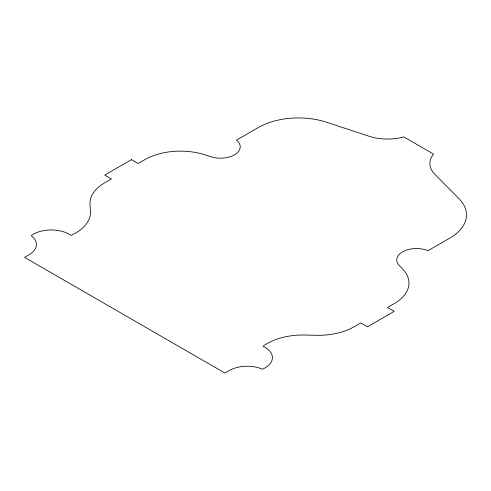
<?xml version="1.0" encoding="UTF-8"?>
<svg xmlns="http://www.w3.org/2000/svg" width="491" height="491" viewBox="0 0 491 491"><rect width="100%" height="100%" fill="white"/><g stroke="black" fill="none" stroke-linecap="round" stroke-linejoin="round"><path stroke-width="0.74" d="M131.435 159.655L104.712 175.078L111.396 178.939L104.712 182.793A50.389 29.092 0 0 0 89.994 204.471L90.442 211.283A50.389 29.092 0 0 1 70.919 235.398A25.194 14.546 0 0 0 31.228 235.686A25.194 14.546 0 0 1 29.006 254.786L24.55 257.358L224.958 373.062L229.414 370.49A25.194 14.546 0 0 1 262.495 369.207A25.194 14.546 0 0 0 262.998 346.296A50.389 29.092 0 0 1 304.764 335.022L316.572 335.279A50.389 29.092 0 0 0 354.115 326.785L360.793 322.925L367.471 326.785L394.193 311.355L387.516 307.495L394.193 303.641A50.389 29.092 0 0 0 402.46 268.786L399.275 265.527A19.732 11.391 0 0 1 403.314 251.435A19.732 11.391 0 0 1 428.011 250.692L449.866 238.074A56.686 32.725 0 0 0 458.987 198.689L434.873 174.342A37.789 21.819 0 0 1 433.578 154.106L403.798 136.915A37.789 21.819 0 0 1 368.753 136.167L326.583 122.241A56.686 32.725 0 0 0 258.364 127.513L236.509 140.131A19.732 11.391 0 0 1 235.214 154.389A19.732 11.391 0 0 1 210.817 156.721L205.164 154.88A50.389 29.092 0 0 0 144.796 159.655L138.118 163.509L131.435 159.655"/></g></svg>
